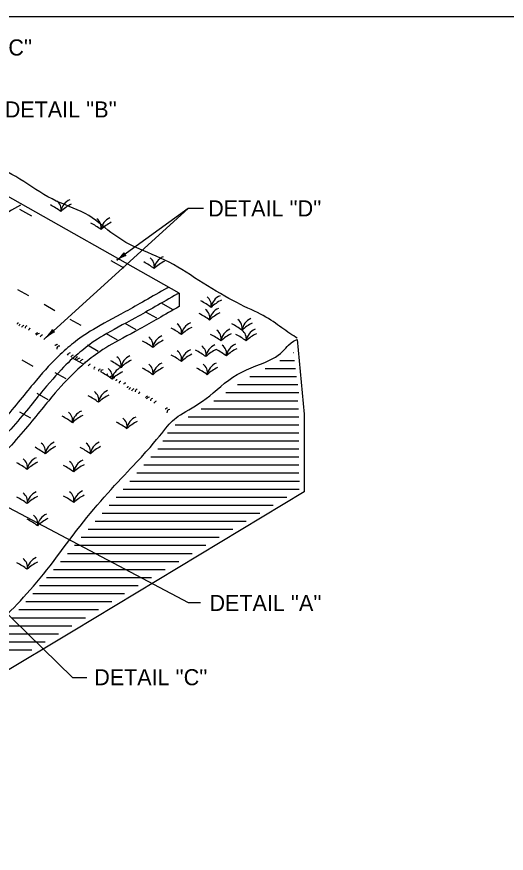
# Model space of a CAD drawing. Extents: x 1.4 to 45.4, y -2.3 to 24.4.
# Drawn here: x 16.39 to 24.2, y 11.08 to 24.43 of the extents above; entities that cross this region are included whole.
import ezdxf

# ---------------------------------------------------------------- set-up
doc = ezdxf.new("R2010")
doc.units = 0
for name, color, linetype in [('Level 1', 7, 'Continuous'), ('Level 16', 7, 'Continuous'), ('Level 18', 7, 'Continuous')]:
    doc.layers.add(name, color=color, linetype=linetype)

msp = doc.modelspace()

# ---------------------------------------------------------------- linework, layer by layer
at = {"layer": 'Level 1'}
for p, q in [((19.121, 21.37), (16.854, 19.314)), ((19.121, 21.37), (17.984, 20.549)), ((19.364, 21.374), (19.121, 21.37)), ((19.125, 15.079), (15.528, 16.983)), ((17.283, 13.885), (15.019, 16.091)), ((19.316, 15.079), (19.125, 15.079)), ((17.504, 13.885), (17.283, 13.885))]:
    msp.add_line(p, q, dxfattribs=at)
msp.add_lwpolyline([(1.356, -2.267), (45.356, -2.267), (45.356, 24.433), (1.356, 24.433)], close=True, dxfattribs=at)
for centre, radius, start, end in [((16.926, 21.36), 0.168, 348.4633, 53.8876), ((17.326, 21.293), 0.238, 113.1649, 172.0268), ((16.259, 20.195), 1.403, 53.6749, 61.6054), ((17.563, 20.825), 0.689, 116.6646, 133.3645), ((16.9, 19.906), 1.403, 53.6749, 61.6054), ((17.567, 21.07), 0.168, 348.4633, 53.8876), ((17.967, 21.003), 0.238, 113.1649, 172.0268), ((18.204, 20.536), 0.689, 116.6646, 133.3645), ((17.69, 20.956), 0.501, 305.8224, 324.4912), ((18.277, 20.143), 0.501, 107.1695, 125.8163), ((18.138, 20.661), 0.0401, 174.597, 256.7137), ((18.414, 20.449), 0.168, 348.4633, 53.8876), ((18.814, 20.383), 0.238, 113.1649, 172.0268), ((17.69, 20.956), 0.501, 305.8101, 305.8224), ((17.747, 19.285), 1.403, 53.6749, 61.6054), ((19.052, 19.915), 0.689, 116.6646, 133.3645), ((18.657, 18.664), 1.403, 53.6749, 61.6054), ((19.323, 19.829), 0.168, 348.4633, 53.8876), ((19.724, 19.762), 0.238, 113.1649, 172.0268), ((19.961, 19.294), 0.689, 116.6646, 133.3645), ((19.299, 19.627), 0.168, 348.4633, 53.8876), ((19.699, 19.56), 0.238, 113.1649, 172.0268), ((18.632, 18.462), 1.403, 53.6749, 61.6054), ((19.936, 19.092), 0.689, 116.6646, 133.3645), ((18.849, 19.395), 0.168, 348.4633, 53.8876), ((19.25, 19.328), 0.238, 113.1649, 172.0268), ((19.149, 18.299), 1.403, 53.6749, 61.6054), ((19.816, 19.463), 0.168, 348.4633, 53.8876), ((20.216, 19.397), 0.238, 113.1649, 172.0268), ((20.454, 18.929), 0.689, 116.6646, 133.3645), ((16.517, 19.685), 0.501, 312.2139, 330.8826), ((17.191, 18.943), 0.501, 113.561, 132.2077), ((16.996, 19.442), 0.0401, 180.9885, 263.1052), ((18.183, 18.23), 1.403, 53.6749, 61.6054), ((19.487, 18.86), 0.689, 116.6646, 133.3645), ((18.813, 18.13), 1.403, 53.6749, 61.6054), ((19.48, 19.294), 0.168, 348.4633, 53.8876), ((19.88, 19.227), 0.238, 113.1649, 172.0268), ((20.118, 18.759), 0.689, 116.6646, 133.3645), ((19.215, 18.13), 1.403, 53.6749, 61.6054), ((19.882, 19.294), 0.168, 348.4633, 53.8876), ((20.282, 19.227), 0.238, 113.1649, 172.0268), ((20.519, 18.759), 0.689, 116.6646, 133.3645), ((16.517, 19.685), 0.501, 312.2016, 312.2139), ((17.727, 18.023), 1.403, 53.6749, 61.6054), ((18.393, 19.187), 0.168, 348.4633, 53.8876), ((18.794, 19.121), 0.238, 113.1649, 172.0268), ((19.031, 18.653), 0.689, 116.6646, 133.3645), ((18.849, 18.965), 0.168, 348.4633, 53.8876), ((19.25, 18.898), 0.238, 113.1649, 172.0268), ((18.573, 17.878), 1.403, 53.6749, 61.6054), ((19.24, 19.043), 0.168, 348.4633, 53.8876), ((19.64, 18.976), 0.238, 113.1649, 172.0268), ((19.877, 18.508), 0.689, 116.6646, 133.3645), ((18.901, 17.889), 1.403, 53.6749, 61.6054), ((19.567, 19.054), 0.168, 348.4633, 53.8876), ((19.968, 18.987), 0.238, 113.1649, 172.0268), ((20.205, 18.519), 0.689, 116.6646, 133.3645), ((17.886, 18.87), 0.168, 348.4633, 53.8876), ((18.286, 18.803), 0.238, 113.1649, 172.0268), ((18.183, 17.8), 1.403, 53.6749, 61.6054), ((19.487, 18.43), 0.689, 116.6646, 133.3645), ((17.219, 17.706), 1.403, 53.6749, 61.6054), ((18.144, 18.618), 0.238, 113.1649, 172.0268), ((18.524, 18.336), 0.689, 116.6646, 133.3645), ((18.393, 18.753), 0.168, 348.4633, 53.8876), ((18.794, 18.686), 0.238, 113.1649, 172.0268), ((19.031, 18.219), 0.689, 116.6646, 133.3645), ((19.261, 18.753), 0.168, 348.4633, 53.8876), ((19.662, 18.686), 0.238, 113.1649, 172.0268), ((19.899, 18.219), 0.689, 116.6646, 133.3645), ((17.077, 17.52), 1.403, 53.6749, 61.6054), ((17.744, 18.684), 0.168, 348.4633, 53.8876), ((18.382, 18.15), 0.689, 116.6646, 133.3645), ((17.727, 17.589), 1.403, 53.6749, 61.6054), ((18.595, 17.589), 1.403, 53.6749, 61.6054), ((17.527, 18.315), 0.168, 348.4633, 53.8876), ((17.927, 18.248), 0.238, 113.1649, 172.0268), ((16.86, 17.15), 1.403, 53.6749, 61.6054), ((18.165, 17.78), 0.689, 116.6646, 133.3645), ((16.444, 16.823), 1.403, 53.6749, 61.6054), ((17.111, 17.988), 0.168, 348.4633, 53.8876), ((17.511, 17.921), 0.238, 113.1649, 172.0268), ((17.748, 17.453), 0.689, 116.6646, 133.3645), ((17.98, 17.892), 0.168, 348.4633, 53.8876), ((18.38, 17.826), 0.238, 113.1649, 172.0268), ((17.313, 16.728), 1.403, 53.6749, 61.6054), ((18.617, 17.358), 0.689, 116.6646, 133.3645), ((16.678, 17.491), 0.168, 348.4633, 53.8876), ((17.078, 17.424), 0.238, 113.1649, 172.0268), ((17.397, 17.49), 0.168, 348.4633, 53.8876), ((17.797, 17.424), 0.238, 113.1649, 172.0268), ((16.011, 16.327), 1.403, 53.6749, 61.6054), ((17.316, 16.957), 0.689, 116.6646, 133.3645), ((16.73, 16.326), 1.403, 53.6749, 61.6054), ((18.034, 16.956), 0.689, 116.6646, 133.3645), ((16.39, 17.243), 0.168, 348.4633, 53.8876), ((16.79, 17.176), 0.238, 113.1649, 172.0268), ((15.723, 16.078), 1.403, 53.6749, 61.6054), ((17.027, 16.708), 0.689, 116.6646, 133.3645), ((16.466, 16.037), 1.403, 53.6749, 61.6054), ((17.132, 17.201), 0.168, 348.4633, 53.8876), ((17.533, 17.135), 0.238, 113.1649, 172.0268), ((17.77, 16.667), 0.689, 116.6646, 133.3645), ((16.39, 16.697), 0.168, 348.4633, 53.8876), ((16.79, 16.631), 0.238, 113.1649, 172.0268), ((17.132, 16.715), 0.168, 348.4633, 53.8876), ((17.532, 16.648), 0.238, 113.1649, 172.0268), ((15.723, 15.533), 1.403, 53.6749, 61.6054), ((17.027, 16.163), 0.689, 116.6646, 133.3645), ((16.465, 15.55), 1.403, 53.6749, 61.6054), ((17.77, 16.18), 0.689, 116.6646, 133.3645), ((16.554, 16.344), 0.168, 348.4633, 53.8876), ((16.954, 16.277), 0.238, 113.1649, 172.0268), ((17.191, 15.809), 0.689, 116.6646, 133.3645), ((15.887, 15.18), 1.403, 53.6749, 61.6054), ((16.39, 15.65), 0.168, 348.4633, 53.8876), ((16.79, 15.583), 0.238, 113.1649, 172.0268), ((15.723, 14.485), 1.403, 53.6749, 61.6054), ((17.027, 15.115), 0.689, 116.6646, 133.3645)]:
    msp.add_arc(centre, radius, start, end, dxfattribs=at)
at = {"layer": 'Level 16'}
for p, q in [((18.978, 20.023), (13.63, 23.037)), ((16.627, 21.248), (16.435, 21.356)), ((18.098, 20.419), (17.891, 20.535)), ((16.579, 19.978), (16.405, 20.077)), ((16.997, 19.741), (16.823, 19.839)), ((18.87, 19.761), (18.696, 19.859)), ((18.622, 19.62), (18.448, 19.718)), ((17.415, 19.503), (17.241, 19.601)), ((18.291, 19.438), (18.117, 19.536)), ((17.994, 19.273), (17.819, 19.371)), ((20.861, 19.281), (20.97, 18.089)), ((17.688, 19.09), (17.513, 19.189)), ((17.44, 18.892), (17.265, 18.99)), ((20.802, 19.07), (20.794, 19.07)), ((16.648, 18.853), (16.473, 18.951)), ((20.819, 18.942), (20.586, 18.942)), ((17.175, 18.652), (17.001, 18.75)), ((20.835, 18.813), (20.352, 18.813)), ((20.869, 18.557), (19.911, 18.557)), ((20.852, 18.685), (20.103, 18.685)), ((20.885, 18.429), (19.72, 18.429)), ((16.887, 18.321), (16.713, 18.419)), ((20.87, 18.3), (19.53, 18.3)), ((20.881, 18.172), (19.329, 18.172)), ((16.612, 18.026), (16.437, 18.124)), ((20.889, 18.044), (19.122, 18.044)), ((20.97, 18.089), (20.97, 16.85)), ((20.889, 17.916), (18.915, 17.916)), ((20.889, 17.787), (18.792, 17.787)), ((20.889, 17.659), (18.715, 17.659)), ((20.889, 17.531), (18.637, 17.531)), ((20.889, 17.403), (18.526, 17.403)), ((20.889, 17.274), (18.415, 17.274)), ((20.889, 17.146), (18.304, 17.146)), ((20.9, 17.018), (18.193, 17.018)), ((20.97, 16.85), (17.287, 14.627)), ((20.894, 16.89), (18.082, 16.89)), ((20.695, 16.761), (17.971, 16.761)), ((20.48, 16.633), (17.861, 16.633)), ((20.264, 16.505), (17.75, 16.505)), ((20.048, 16.377), (17.639, 16.377)), ((19.833, 16.248), (17.528, 16.248)), ((19.617, 16.12), (17.417, 16.12)), ((18.618, 15.992), (17.306, 15.992)), ((19.402, 15.992), (18.618, 15.992)), ((18.5, 15.863), (17.195, 15.863)), ((19.186, 15.863), (18.5, 15.863)), ((18.382, 15.735), (17.084, 15.735)), ((18.97, 15.735), (18.382, 15.735)), ((18.265, 15.607), (16.973, 15.607)), ((18.755, 15.607), (18.265, 15.607)), ((18.16, 15.479), (16.863, 15.479)), ((18.539, 15.479), (18.16, 15.479)), ((17.911, 15.222), (16.641, 15.222)), ((18.016, 15.35), (16.752, 15.35)), ((18.108, 15.222), (17.911, 15.222)), ((18.323, 15.35), (18.016, 15.35)), ((17.906, 15.094), (16.53, 15.094)), ((17.693, 14.966), (16.419, 14.966)), ((17.481, 14.837), (16.308, 14.837)), ((17.268, 14.709), (16.197, 14.709)), ((17.287, 14.627), (13.777, 12.528)), ((17.054, 14.581), (16.086, 14.581)), ((16.839, 14.453), (15.975, 14.453)), ((16.625, 14.324), (15.87, 14.324))]:
    msp.add_line(p, q, dxfattribs=at)
for points, degree in [([(20.861, 19.301), (20.793, 19.348), (20.615, 19.466), (20.345, 19.668), (19.922, 19.844), (19.355, 20.175), (18.825, 20.54), (18.258, 20.747), (17.892, 20.969), (17.508, 21.324), (16.938, 21.489), (16.438, 21.864), (15.919, 22.112), (15.538, 22.352), (15.19, 22.493), (14.888, 22.721), (14.476, 22.787), (14.272, 23.134), (13.983, 23.084), (13.907, 23.189), (13.876, 23.256)], 3), ([(16.445, 21.425), (16.189, 21.282), (15.757, 21.027), (15.22, 20.752), (14.935, 20.538), (14.721, 20.358), (14.463, 20.086), (14.257, 19.835), (14.135, 19.686)], 3), ([(18.791, 20.106), (18.535, 19.963), (18.103, 19.708), (17.567, 19.434), (17.281, 19.22), (17.067, 19.039), (16.723, 18.676), (16.239, 18.054), (15.544, 17.309), (14.899, 16.507), (14.359, 15.862), (13.982, 15.402), (13.569, 15.105), (13.029, 14.769), (12.578, 14.499), (12.333, 14.357)], 3), ([(18.953, 20.009), (18.697, 19.866), (18.265, 19.611), (17.728, 19.337), (17.443, 19.122), (17.229, 18.942), (16.885, 18.579), (16.401, 17.957), (15.706, 17.212), (15.061, 16.41), (14.52, 15.765), (14.144, 15.305), (13.731, 15.007), (13.138, 14.639), (12.633, 14.337), (12.332, 14.167)], 3), ([(18.977, 19.807), (18.743, 19.675), (18.331, 19.433), (17.816, 19.17), (17.531, 18.956), (17.317, 18.776), (16.972, 18.412), (16.489, 17.79), (15.794, 17.046), (15.149, 16.243), (14.608, 15.599), (14.232, 15.138), (13.819, 14.841), (13.225, 14.473), (12.721, 14.171), (12.419, 14.001)], 3), ([(16.415, 19.543), (16.404, 19.542), (16.394, 19.538), (16.391, 19.527), (16.391, 19.524)], 3), ([(16.443, 19.526), (16.437, 19.522), (16.428, 19.514), (16.422, 19.504), (16.42, 19.5)], 3), ([(16.5, 19.508), (16.492, 19.504), (16.477, 19.494), (16.466, 19.481), (16.461, 19.474)], 3), ([(16.55, 19.501), (16.538, 19.497), (16.525, 19.485), (16.52, 19.468), (16.52, 19.46)], 3), ([(16.596, 19.463), (16.573, 19.432)], 1), ([(16.717, 19.391), (16.709, 19.387), (16.696, 19.38), (16.687, 19.369), (16.684, 19.365)], 3), ([(16.748, 19.379), (16.733, 19.373), (16.716, 19.365), (16.699, 19.354), (16.696, 19.352)], 3), ([(6.783, 17.059), (6.791, 17.052), (7.119, 16.778), (7.669, 16.575), (8.513, 16.054), (9.348, 15.606), (10.248, 15.126), (11.043, 14.617), (11.668, 14.358), (11.984, 14.122), (12.143, 13.997), (12.604, 13.865), (13.087, 13.518), (13.554, 13.26), (13.795, 13.116), (14.386, 13.429), (14.879, 13.887), (15.651, 14.105), (15.85, 14.535), (16.712, 15.342), (17.543, 16.552), (18.48, 17.495), (18.789, 17.905), (18.951, 18.072), (19.406, 18.297), (19.868, 18.77), (20.547, 18.96), (20.726, 19.223), (20.832, 19.27), (20.861, 19.281)], 3), ([(16.797, 19.355), (16.784, 19.351), (16.771, 19.341), (16.764, 19.325), (16.763, 19.32)], 3), ([(16.854, 19.314), (16.848, 19.309), (16.835, 19.299), (16.823, 19.286), (16.818, 19.279)], 3), ([(17.033, 19.205), (16.997, 19.184)], 1), ([(17.073, 19.178), (17.054, 19.177), (17.031, 19.167), (17.026, 19.142), (17.027, 19.128)], 3), ([(17.237, 19.071), (17.228, 19.066), (17.21, 19.056), (17.197, 19.042), (17.191, 19.034)], 3), ([(17.285, 19.032), (17.275, 19.028), (17.262, 19.02), (17.253, 19.009), (17.25, 19.005)], 3), ([(17.358, 19.003), (17.34, 18.999), (17.325, 18.988), (17.325, 18.97), (17.326, 18.965)], 3), ([(17.391, 18.982), (17.379, 18.982), (17.363, 18.976), (17.351, 18.964), (17.348, 18.958)], 3), ([(17.442, 18.96), (17.428, 18.958), (17.411, 18.951), (17.402, 18.936), (17.399, 18.931)], 3), ([(17.478, 18.922), (17.467, 18.906)], 1), ([(17.558, 18.889), (17.552, 18.885), (17.541, 18.877), (17.532, 18.867), (17.528, 18.863)], 3), ([(17.64, 18.844), (17.627, 18.84), (17.616, 18.829), (17.619, 18.814), (17.622, 18.808)], 3), ([(17.72, 18.806), (17.705, 18.806), (17.691, 18.8), (17.689, 18.785), (17.69, 18.778)], 3), ([(17.766, 18.798), (17.746, 18.797), (17.728, 18.789), (17.726, 18.769), (17.727, 18.761)], 3), ([(17.834, 18.727), (17.816, 18.718)], 1), ([(17.898, 18.694), (17.889, 18.692), (17.876, 18.687), (17.868, 18.676), (17.866, 18.671)], 3), ([(17.95, 18.67), (17.943, 18.67), (17.927, 18.667), (17.915, 18.658), (17.909, 18.651)], 3), ([(17.991, 18.639), (17.98, 18.639), (17.969, 18.636), (17.966, 18.625), (17.966, 18.62)], 3), ([(18.046, 18.613), (18.037, 18.612), (18.025, 18.606), (18.02, 18.593), (18.019, 18.585)], 3), ([(18.126, 18.587), (18.114, 18.587), (18.099, 18.583), (18.091, 18.57), (18.089, 18.564)], 3), ([(18.171, 18.528), (18.159, 18.528), (18.15, 18.523), (18.147, 18.512), (18.147, 18.509)], 3), ([(18.199, 18.511), (18.193, 18.507), (18.184, 18.499), (18.178, 18.489), (18.176, 18.485)], 3), ([(18.256, 18.493), (18.247, 18.489), (18.233, 18.48), (18.221, 18.466), (18.217, 18.459)], 3), ([(18.306, 18.487), (18.294, 18.482), (18.28, 18.47), (18.276, 18.453), (18.276, 18.445)], 3), ([(18.352, 18.449), (18.329, 18.417)], 1), ([(18.473, 18.376), (18.464, 18.373), (18.452, 18.365), (18.443, 18.355), (18.439, 18.35)], 3), ([(18.504, 18.364), (18.489, 18.358), (18.472, 18.35), (18.455, 18.339), (18.452, 18.337)], 3), ([(18.552, 18.34), (18.54, 18.336), (18.527, 18.326), (18.52, 18.31), (18.519, 18.305)], 3), ([(18.61, 18.299), (18.604, 18.295), (18.59, 18.284), (18.579, 18.271), (18.574, 18.264)], 3), ([(18.789, 18.19), (18.753, 18.17)], 1), ([(18.829, 18.164), (18.809, 18.163), (18.786, 18.152), (18.782, 18.127), (18.783, 18.114)], 3)]:
    msp.add_open_spline(points, degree=degree, dxfattribs=at)
at = {"layer": 'Level 18'}
for p, q in [((18.791, 20.106), (18.81, 20.117)), ((18.953, 20.009), (18.977, 20.023)), ((18.977, 20.023), (18.977, 19.807))]:
    msp.add_line(p, q, dxfattribs=at)

# ---------------------------------------------------------------- texts
at = {"layer": 'Level 1'}
for s, p in [("DETAIL ''C''", (14.826, 23.814)), ("DETAIL ''B''", (16.196, 22.825)), ("DETAIL ''D''", (19.441, 21.246)), ("DETAIL ''A''", (19.462, 14.949)), ("DETAIL ''C''", (17.623, 13.764))]:
    msp.add_text(s, height=0.25652, dxfattribs=at).set_placement(p)

doc.saveas('drawing.dxf')
